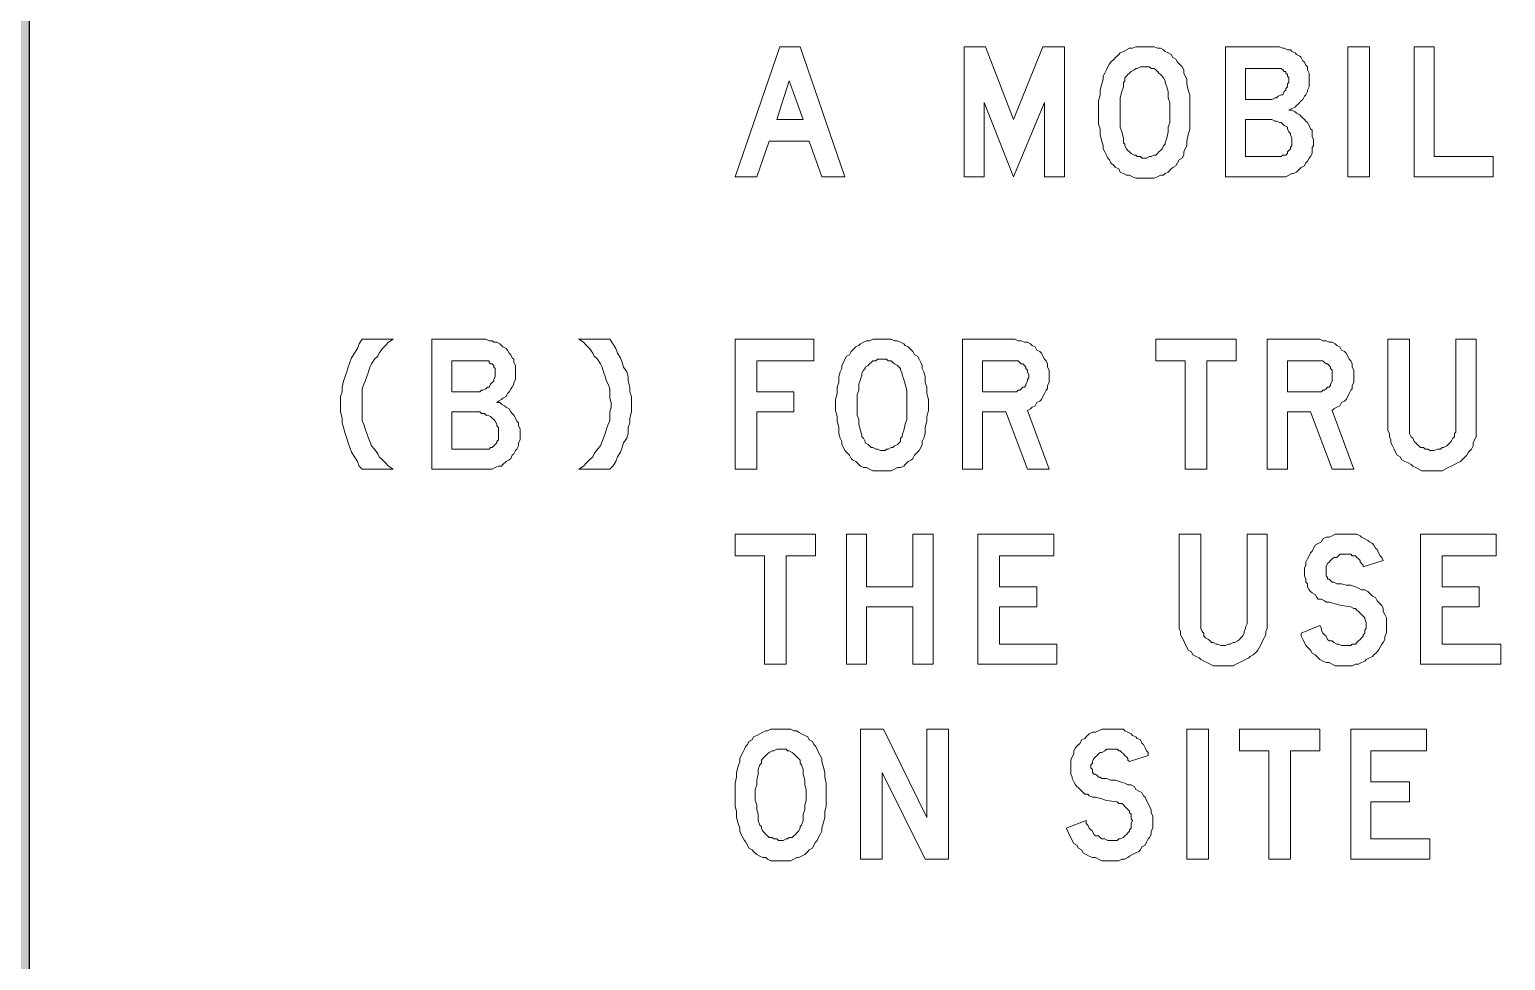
# Model space of a CAD drawing. Extents: x 171 to 1038, y -1303 to 275.
# Drawn here: x 194.08 to 239.48, y 184.53 to 213.16 of the extents above; entities that cross this region are included whole.
import ezdxf

# ---------------------------------------------------------------- set-up
doc = ezdxf.new("R2010")
doc.units = 0
doc.header["$LTSCALE"] = 12
doc.header["$MEASUREMENT"] = 0
doc.layers.get('0').update_dxf_attribs({"linetype": 'CONTINUOUS'})
doc.layers.add('L25', color=1, linetype='CONTINUOUS')
doc.layers.add('L35', color=3, linetype='CONTINUOUS')

msp = doc.modelspace()

# ---------------------------------------------------------------- hatches: boundary and pattern name
at = {"layer": 'L25'}
h = msp.add_hatch(color=256, dxfattribs=at)
edge = h.paths.add_edge_path(flags=16)
edge.add_line((333.08, 141.06), (203.08, 141.06))
edge.add_arc((203.08, 150.06), 9, 180, 270, ccw=False)
edge.add_line((194.08, 150.06), (194.08, 265.06))
edge.add_arc((203.08, 265.06), 9, 90, 180, ccw=False)
edge.add_line((203.08, 274.06), (333.08, 274.06))
edge.add_arc((333.08, 265.06), 9, 0, 90, ccw=False)
edge.add_line((342.08, 265.06), (342.08, 150.06))
edge.add_arc((333.08, 150.06), 9, -90, 0, ccw=False)
edge = h.paths.add_edge_path()
edge.add_line((333.08, 140.06), (203.08, 140.06))
edge.add_arc((203.08, 150.06), 10, 180, 270, ccw=False)
edge.add_line((193.08, 150.06), (193.08, 265.06))
edge.add_arc((203.08, 265.06), 10, 90, 180, ccw=False)
edge.add_line((203.08, 275.06), (333.08, 275.06))
edge.add_arc((333.08, 265.06), 10, 0, 90, ccw=False)
edge.add_line((343.08, 265.06), (343.08, 150.06))
edge.add_arc((333.08, 150.06), 10, -90, 0, ccw=False)

# ---------------------------------------------------------------- linework, layer by layer
at = {"color": 3, "lineweight": 0}
for points in [[(215.781, 208.636), (217.161, 212.634), (217.78, 212.634), (219.16, 208.636), (218.446, 208.636), (218.066, 209.731), (216.828, 209.731), (216.448, 208.636), (215.781, 208.636), (215.781, 208.636)], [(222.825, 212.634), (223.491, 212.634), (224.348, 210.397), (225.252, 212.634), (225.919, 212.634), (225.919, 208.636), (225.3, 208.636), (225.3, 210.92), (224.348, 208.636), (223.444, 210.92), (223.444, 208.636), (222.825, 208.636), (222.825, 212.634), (222.825, 212.634)], [(228.394, 212.634), (228.299, 212.634), (228.203, 212.634), (228.108, 212.634), (228.013, 212.586), (227.918, 212.586), (227.823, 212.539), (227.727, 212.491), (227.632, 212.443), (227.585, 212.396), (227.489, 212.301), (227.442, 212.253), (227.347, 212.158), (227.299, 212.11), (227.251, 212.015), (227.204, 211.92), (227.156, 211.825), (227.109, 211.73), (227.109, 211.634)], [(229.679, 211.634), (229.631, 211.73), (229.584, 211.825), (229.584, 211.92), (229.536, 212.015), (229.441, 212.11), (229.393, 212.158), (229.346, 212.253), (229.25, 212.301), (229.203, 212.396), (229.108, 212.443), (229.012, 212.491), (228.965, 212.539), (228.87, 212.586), (228.774, 212.586), (228.679, 212.634), (228.584, 212.634), (228.489, 212.634), (228.394, 212.634)], [(230.869, 212.634), (232.439, 212.634)], [(230.869, 212.634), (230.869, 208.636), (232.439, 208.636), (232.534, 208.636), (232.63, 208.636), (232.725, 208.636), (232.82, 208.683), (232.915, 208.731), (232.963, 208.731), (233.058, 208.779), (233.153, 208.874), (233.201, 208.921), (233.296, 208.969), (233.344, 209.064), (233.391, 209.112), (233.439, 209.207), (233.486, 209.255), (233.534, 209.35), (233.534, 209.445), (233.534, 209.54), (233.581, 209.588), (233.581, 209.683), (233.581, 209.778), (233.534, 209.873), (233.534, 209.969), (233.534, 210.064), (233.486, 210.111), (233.439, 210.207), (233.391, 210.302), (233.344, 210.349), (233.296, 210.397), (233.201, 210.492), (233.153, 210.54), (233.058, 210.587), (233.01, 210.635), (232.915, 210.682), (232.82, 210.682)], [(233.248, 212.205), (233.201, 212.301), (233.153, 212.348), (233.058, 212.396), (233.01, 212.443), (232.915, 212.491), (232.868, 212.539), (232.772, 212.539), (232.677, 212.586), (232.63, 212.586), (232.534, 212.634), (232.439, 212.634)], [(234.629, 212.634), (235.295, 212.634), (235.295, 208.636), (234.629, 208.636), (234.629, 212.634), (234.629, 212.634)], [(236.675, 212.634), (237.294, 212.634), (237.294, 209.255), (239.102, 209.255), (239.102, 208.636), (236.675, 208.636), (236.675, 212.634), (236.675, 212.634)], [(233.248, 211.016), (233.296, 211.111), (233.344, 211.158), (233.391, 211.254), (233.391, 211.301), (233.439, 211.396), (233.439, 211.492), (233.439, 211.587), (233.439, 211.682), (233.439, 211.73), (233.439, 211.825), (233.391, 211.92), (233.391, 212.015), (233.344, 212.063), (233.296, 212.158), (233.248, 212.205)], [(227.109, 211.634), (227.061, 211.492), (227.013, 211.301), (227.013, 211.158), (226.966, 210.968), (226.966, 210.778), (226.966, 210.635), (226.966, 210.444), (226.966, 210.254), (227.013, 210.111), (227.013, 209.921), (227.061, 209.731), (227.109, 209.588)], [(228.394, 212.015), (228.299, 212.015), (228.251, 212.015), (228.156, 211.967), (228.108, 211.967), (228.061, 211.92), (227.965, 211.872), (227.918, 211.825), (227.87, 211.777), (227.823, 211.73), (227.775, 211.682), (227.775, 211.587), (227.727, 211.539)], [(229.012, 211.539), (229.012, 211.587), (228.965, 211.682), (228.917, 211.73), (228.87, 211.777), (228.822, 211.825), (228.774, 211.872), (228.727, 211.92), (228.679, 211.967), (228.584, 211.967), (228.536, 212.015), (228.441, 212.015), (228.394, 212.015)], [(229.679, 209.588), (229.679, 209.731), (229.726, 209.921), (229.774, 210.111), (229.774, 210.254), (229.774, 210.444), (229.774, 210.635), (229.774, 210.778), (229.774, 210.968), (229.774, 211.158), (229.726, 211.301), (229.679, 211.492), (229.679, 211.634)], [(217.875, 210.397), (217.066, 210.397), (217.447, 211.587), (217.875, 210.397), (217.875, 210.397)], [(227.727, 211.539), (227.727, 211.396), (227.68, 211.254), (227.632, 211.063), (227.632, 210.92), (227.632, 210.778), (227.632, 210.635), (227.632, 210.444), (227.632, 210.302), (227.632, 210.159), (227.68, 210.016), (227.727, 209.826), (227.727, 209.683)], [(229.012, 209.683), (229.06, 209.826), (229.108, 210.016), (229.108, 210.159), (229.155, 210.302), (229.155, 210.444), (229.155, 210.635), (229.155, 210.778), (229.155, 210.92), (229.108, 211.063), (229.108, 211.254), (229.06, 211.396), (229.012, 211.539)], [(232.82, 210.682), (232.915, 210.73), (233.01, 210.778), (233.058, 210.825), (233.106, 210.873), (233.201, 210.968), (233.248, 211.016)], [(231.487, 210.397), (232.249, 210.397)], [(232.487, 209.255), (231.487, 209.255), (231.487, 210.397)], [(232.915, 209.683), (232.915, 209.778), (232.915, 209.826), (232.868, 209.921), (232.868, 209.969), (232.82, 210.016), (232.772, 210.111), (232.772, 210.159), (232.677, 210.207), (232.63, 210.254), (232.582, 210.302), (232.534, 210.302), (232.439, 210.349), (232.392, 210.349), (232.296, 210.397), (232.249, 210.397)], [(227.109, 209.588), (227.109, 209.493), (227.156, 209.397), (227.204, 209.302), (227.251, 209.207), (227.299, 209.159), (227.347, 209.064), (227.442, 208.969), (227.489, 208.921), (227.585, 208.874), (227.632, 208.779), (227.727, 208.731), (227.823, 208.683), (227.918, 208.683), (228.013, 208.636), (228.108, 208.588), (228.203, 208.588), (228.299, 208.588), (228.394, 208.588)], [(227.727, 209.683), (227.775, 209.635), (227.775, 209.588), (227.823, 209.493), (227.87, 209.445), (227.918, 209.397), (227.965, 209.35), (228.061, 209.302), (228.108, 209.302), (228.156, 209.255), (228.251, 209.255), (228.299, 209.207), (228.394, 209.207)], [(228.394, 209.207), (228.441, 209.207), (228.536, 209.255), (228.584, 209.255), (228.679, 209.302), (228.727, 209.302), (228.774, 209.35), (228.822, 209.397), (228.87, 209.445), (228.917, 209.493), (228.965, 209.588), (229.012, 209.635), (229.012, 209.683)], [(228.394, 208.588), (228.489, 208.588), (228.584, 208.588), (228.679, 208.588), (228.774, 208.636), (228.87, 208.683), (228.965, 208.683), (229.012, 208.731), (229.108, 208.779), (229.203, 208.874), (229.25, 208.921), (229.346, 208.969), (229.393, 209.064), (229.441, 209.159), (229.536, 209.207), (229.584, 209.302), (229.584, 209.397), (229.631, 209.493), (229.679, 209.588)], [(232.487, 209.255), (232.534, 209.255), (232.582, 209.255), (232.63, 209.302), (232.725, 209.302), (232.772, 209.35), (232.772, 209.397), (232.82, 209.445), (232.868, 209.493), (232.868, 209.54), (232.915, 209.588), (232.915, 209.635), (232.915, 209.683)], [(205.263, 203.638), (204.311, 203.638), (204.216, 203.496), (204.168, 203.353), (204.073, 203.21), (203.978, 203.067), (203.93, 202.925), (203.883, 202.782), (203.835, 202.639), (203.787, 202.496), (203.74, 202.353), (203.692, 202.163), (203.692, 202.02), (203.645, 201.877), (203.645, 201.687), (203.645, 201.544), (203.645, 201.402), (203.692, 201.211), (203.692, 201.068), (203.74, 200.926), (203.787, 200.735), (203.835, 200.592), (203.883, 200.45), (203.93, 200.307), (203.978, 200.164), (204.073, 200.021), (204.168, 199.879), (204.216, 199.736), (204.311, 199.641)], [(205.263, 203.638), (205.12, 203.543), (205.025, 203.448), (204.93, 203.353), (204.835, 203.21), (204.787, 203.115), (204.692, 203.02), (204.597, 202.877), (204.549, 202.782), (204.501, 202.639), (204.454, 202.496), (204.406, 202.353), (204.359, 202.258), (204.311, 202.115), (204.311, 201.973), (204.311, 201.83), (204.311, 201.687), (204.311, 201.544), (204.311, 201.402), (204.311, 201.259), (204.311, 201.116), (204.359, 201.021), (204.406, 200.878), (204.454, 200.735), (204.501, 200.592), (204.549, 200.497), (204.597, 200.354), (204.692, 200.259), (204.787, 200.117), (204.835, 200.021), (204.93, 199.926), (205.025, 199.831), (205.12, 199.736), (205.263, 199.641)], [(206.453, 203.638), (208.023, 203.638)], [(206.453, 203.638), (206.453, 199.641), (208.023, 199.641), (208.119, 199.641), (208.214, 199.641), (208.309, 199.641), (208.404, 199.688), (208.499, 199.736), (208.594, 199.736), (208.642, 199.783), (208.737, 199.879), (208.832, 199.926), (208.88, 199.974), (208.928, 200.069), (208.975, 200.117), (209.023, 200.212), (209.07, 200.259), (209.118, 200.354), (209.118, 200.45), (209.166, 200.545), (209.166, 200.592), (209.166, 200.688), (209.166, 200.783), (209.166, 200.878), (209.118, 200.973), (209.118, 201.068), (209.07, 201.116), (209.023, 201.211), (208.975, 201.306), (208.928, 201.354), (208.88, 201.402), (208.832, 201.497), (208.737, 201.544), (208.69, 201.592), (208.594, 201.64), (208.547, 201.687), (208.452, 201.687)], [(208.832, 203.21), (208.785, 203.305), (208.737, 203.353), (208.642, 203.401), (208.594, 203.448), (208.547, 203.496), (208.452, 203.543), (208.356, 203.543), (208.309, 203.591), (208.214, 203.591), (208.119, 203.638), (208.023, 203.638)], [(211.926, 199.641), (210.974, 199.641), (211.117, 199.736), (211.212, 199.831), (211.307, 199.926), (211.403, 200.021), (211.45, 200.117), (211.545, 200.259), (211.64, 200.354), (211.688, 200.497), (211.736, 200.592), (211.783, 200.735), (211.831, 200.878), (211.878, 201.021), (211.926, 201.116), (211.926, 201.259), (211.926, 201.402), (211.974, 201.544), (211.974, 201.687), (211.926, 201.83), (211.926, 201.973), (211.926, 202.115), (211.878, 202.258), (211.831, 202.353), (211.783, 202.496), (211.736, 202.639), (211.688, 202.782), (211.64, 202.877), (211.545, 203.02), (211.45, 203.115), (211.403, 203.21), (211.307, 203.353), (211.212, 203.448), (211.117, 203.543), (210.974, 203.638), (211.926, 203.638)], [(211.926, 199.641), (212.021, 199.736), (212.116, 199.879), (212.164, 200.021), (212.259, 200.164), (212.307, 200.307), (212.354, 200.45), (212.45, 200.592), (212.497, 200.735), (212.497, 200.926), (212.545, 201.068), (212.545, 201.211), (212.592, 201.402), (212.592, 201.544), (212.592, 201.687), (212.592, 201.877), (212.545, 202.02), (212.545, 202.163), (212.497, 202.353), (212.497, 202.496), (212.45, 202.639), (212.354, 202.782), (212.307, 202.925), (212.259, 203.067), (212.164, 203.21), (212.116, 203.353), (212.021, 203.496), (211.926, 203.638)], [(215.781, 203.638), (218.209, 203.638), (218.209, 202.972), (216.448, 202.972), (216.448, 202.02), (217.59, 202.02), (217.59, 201.402), (216.448, 201.402), (216.448, 199.641), (215.781, 199.641), (215.781, 203.638), (215.781, 203.638)], [(220.303, 203.638), (220.207, 203.638), (220.112, 203.638), (220.017, 203.638), (219.922, 203.591), (219.827, 203.591), (219.732, 203.543), (219.636, 203.496), (219.589, 203.448), (219.494, 203.401), (219.398, 203.305), (219.351, 203.258), (219.303, 203.163), (219.208, 203.115), (219.16, 203.02), (219.113, 202.925), (219.065, 202.829), (219.065, 202.734), (219.018, 202.639)], [(221.588, 202.639), (221.54, 202.734), (221.54, 202.829), (221.493, 202.925), (221.445, 203.02), (221.397, 203.115), (221.302, 203.163), (221.255, 203.258), (221.207, 203.305), (221.112, 203.401), (221.017, 203.448), (220.969, 203.496), (220.874, 203.543), (220.779, 203.591), (220.683, 203.591), (220.588, 203.638), (220.493, 203.638), (220.398, 203.638), (220.303, 203.638)], [(222.778, 203.638), (224.348, 203.638)], [(224.777, 201.449), (225.443, 199.641), (224.777, 199.641), (224.11, 201.402), (223.396, 201.402), (223.396, 199.641), (222.778, 199.641), (222.778, 203.638)], [(225.443, 202.496), (225.443, 202.591), (225.443, 202.687), (225.395, 202.782), (225.395, 202.877), (225.348, 202.972), (225.3, 203.02), (225.252, 203.115), (225.205, 203.21), (225.157, 203.258), (225.062, 203.305), (225.015, 203.401), (224.919, 203.448), (224.872, 203.496), (224.777, 203.543), (224.681, 203.543), (224.586, 203.591), (224.491, 203.591), (224.396, 203.638), (224.348, 203.638)], [(228.727, 203.638), (228.727, 202.972), (229.631, 202.972), (229.631, 199.641), (230.297, 199.641), (230.297, 202.972), (231.202, 202.972), (231.202, 203.638), (228.727, 203.638), (228.727, 203.638)], [(232.154, 203.638), (233.677, 203.638)], [(234.153, 201.449), (234.819, 199.641), (234.153, 199.641), (233.486, 201.402), (232.772, 201.402), (232.772, 199.641), (232.154, 199.641), (232.154, 203.638)], [(234.819, 202.496), (234.819, 202.591), (234.819, 202.687), (234.771, 202.782), (234.771, 202.877), (234.724, 202.972), (234.676, 203.02), (234.629, 203.115), (234.581, 203.21), (234.533, 203.258), (234.438, 203.305), (234.391, 203.401), (234.295, 203.448), (234.248, 203.496), (234.153, 203.543), (234.057, 203.543), (233.962, 203.591), (233.867, 203.591), (233.772, 203.638), (233.677, 203.638)], [(235.866, 203.638), (236.532, 203.638), (236.532, 200.926), (236.532, 200.878), (236.532, 200.783), (236.532, 200.735), (236.58, 200.64), (236.628, 200.592), (236.675, 200.497), (236.723, 200.45), (236.77, 200.402), (236.818, 200.354), (236.865, 200.307), (236.961, 200.307), (237.008, 200.259), (237.103, 200.259), (237.151, 200.212), (237.246, 200.212), (237.294, 200.212), (237.389, 200.259), (237.484, 200.259), (237.532, 200.307), (237.579, 200.307), (237.675, 200.354), (237.722, 200.402), (237.77, 200.45), (237.817, 200.497), (237.865, 200.592), (237.913, 200.64), (237.913, 200.735), (237.96, 200.783), (237.96, 200.878), (237.96, 200.926), (237.96, 203.638), (238.579, 203.638), (238.579, 200.926)], [(235.866, 200.926), (235.866, 203.638)], [(207.071, 202.972), (208.023, 202.972)], [(207.833, 202.02), (207.071, 202.02), (207.071, 202.972)], [(208.404, 202.639), (208.404, 202.687), (208.404, 202.734), (208.356, 202.782), (208.356, 202.829), (208.309, 202.877), (208.261, 202.877), (208.214, 202.925), (208.214, 202.972), (208.166, 202.972), (208.071, 202.972), (208.023, 202.972)], [(208.832, 202.02), (208.88, 202.115), (208.928, 202.163), (208.975, 202.258), (208.975, 202.306), (209.023, 202.401), (209.023, 202.496), (209.023, 202.591), (209.023, 202.687), (209.023, 202.734), (209.023, 202.829), (208.975, 202.925), (208.975, 203.02), (208.928, 203.067), (208.88, 203.163), (208.832, 203.21)], [(220.303, 203.02), (220.255, 203.02), (220.16, 203.02), (220.112, 202.972), (220.017, 202.972), (219.97, 202.925), (219.922, 202.877), (219.874, 202.829), (219.779, 202.782), (219.779, 202.734), (219.732, 202.687), (219.684, 202.591), (219.684, 202.544)], [(220.921, 202.544), (220.921, 202.591), (220.874, 202.687), (220.874, 202.734), (220.826, 202.782), (220.779, 202.829), (220.683, 202.877), (220.636, 202.925), (220.588, 202.972), (220.493, 202.972), (220.445, 203.02), (220.398, 203.02), (220.303, 203.02)], [(223.396, 202.972), (224.348, 202.972)], [(224.348, 202.02), (223.396, 202.02), (223.396, 202.972)], [(224.824, 202.496), (224.824, 202.544), (224.777, 202.639), (224.777, 202.687), (224.729, 202.734), (224.729, 202.782), (224.681, 202.829), (224.634, 202.877), (224.586, 202.877), (224.539, 202.925), (224.491, 202.972), (224.443, 202.972), (224.396, 202.972), (224.348, 202.972)], [(232.772, 202.972), (233.677, 202.972)], [(233.677, 202.02), (232.772, 202.02), (232.772, 202.972)], [(234.153, 202.496), (234.153, 202.544), (234.153, 202.639), (234.153, 202.687), (234.105, 202.734), (234.105, 202.782), (234.057, 202.829), (234.01, 202.877), (233.962, 202.877), (233.915, 202.925), (233.867, 202.972), (233.819, 202.972), (233.772, 202.972), (233.677, 202.972)], [(207.833, 202.02), (207.928, 202.02), (207.976, 202.068), (208.023, 202.068), (208.119, 202.115), (208.166, 202.163), (208.214, 202.163), (208.261, 202.258), (208.309, 202.306), (208.356, 202.353), (208.356, 202.401), (208.404, 202.496), (208.404, 202.544), (208.404, 202.639)], [(219.018, 202.639), (218.97, 202.496), (218.97, 202.306), (218.922, 202.163), (218.922, 201.973), (218.875, 201.782), (218.875, 201.64), (218.875, 201.449), (218.922, 201.259), (218.922, 201.116), (218.97, 200.926), (218.97, 200.735), (219.018, 200.592)], [(219.684, 202.544), (219.636, 202.401), (219.589, 202.258), (219.589, 202.068), (219.541, 201.925), (219.541, 201.782), (219.541, 201.64), (219.541, 201.449), (219.541, 201.306), (219.589, 201.164), (219.589, 201.021), (219.636, 200.83), (219.684, 200.688)], [(220.921, 200.688), (220.969, 200.83), (221.017, 201.021), (221.064, 201.164), (221.064, 201.306), (221.064, 201.449), (221.064, 201.64), (221.064, 201.782), (221.064, 201.925), (221.064, 202.068), (221.017, 202.258), (220.969, 202.401), (220.921, 202.544)], [(221.588, 200.592), (221.635, 200.735), (221.635, 200.926), (221.683, 201.116), (221.683, 201.259), (221.73, 201.449), (221.73, 201.64), (221.73, 201.782), (221.683, 201.973), (221.683, 202.163), (221.635, 202.306), (221.635, 202.496), (221.588, 202.639)], [(224.348, 202.02), (224.396, 202.02), (224.443, 202.02), (224.491, 202.068), (224.539, 202.068), (224.586, 202.115), (224.634, 202.163), (224.681, 202.163), (224.729, 202.211), (224.729, 202.258), (224.777, 202.353), (224.777, 202.401), (224.824, 202.449), (224.824, 202.496)], [(224.777, 201.449), (224.872, 201.497), (224.919, 201.544), (225.015, 201.592), (225.062, 201.687), (225.157, 201.735), (225.205, 201.782), (225.252, 201.877), (225.3, 201.973), (225.348, 202.068), (225.395, 202.115), (225.395, 202.211), (225.443, 202.306), (225.443, 202.401), (225.443, 202.496)], [(233.677, 202.02), (233.772, 202.02), (233.819, 202.02), (233.867, 202.068), (233.915, 202.068), (233.962, 202.115), (234.01, 202.163), (234.057, 202.163), (234.105, 202.211), (234.105, 202.258), (234.153, 202.353), (234.153, 202.401), (234.153, 202.449), (234.153, 202.496)], [(234.153, 201.449), (234.2, 201.497), (234.295, 201.544), (234.391, 201.592), (234.438, 201.687), (234.533, 201.735), (234.581, 201.782), (234.629, 201.877), (234.676, 201.973), (234.724, 202.068), (234.771, 202.115), (234.771, 202.211), (234.819, 202.306), (234.819, 202.401), (234.819, 202.496)], [(208.452, 201.687), (208.499, 201.735), (208.594, 201.782), (208.642, 201.83), (208.737, 201.877), (208.785, 201.973), (208.832, 202.02)], [(207.071, 201.402), (207.833, 201.402)], [(208.071, 200.259), (207.071, 200.259), (207.071, 201.402)], [(208.499, 200.688), (208.499, 200.783), (208.499, 200.83), (208.499, 200.926), (208.452, 200.973), (208.452, 201.021), (208.404, 201.116), (208.356, 201.164), (208.309, 201.211), (208.261, 201.259), (208.166, 201.306), (208.119, 201.306), (208.071, 201.354), (207.976, 201.354), (207.928, 201.402), (207.833, 201.402)], [(235.866, 200.926), (235.866, 200.83), (235.914, 200.735), (235.914, 200.64), (235.961, 200.545), (235.961, 200.45), (236.009, 200.354), (236.056, 200.259), (236.104, 200.164), (236.152, 200.069), (236.247, 200.021), (236.294, 199.926), (236.39, 199.879), (236.485, 199.831), (236.58, 199.783), (236.628, 199.736), (236.723, 199.688), (236.818, 199.641), (236.913, 199.593), (237.056, 199.593), (237.151, 199.593), (237.246, 199.593)], [(237.246, 199.593), (237.341, 199.593), (237.437, 199.593), (237.532, 199.593), (237.627, 199.641), (237.722, 199.688), (237.817, 199.736), (237.913, 199.783), (238.008, 199.831), (238.103, 199.879), (238.151, 199.926), (238.246, 200.021), (238.293, 200.069), (238.341, 200.164), (238.436, 200.259), (238.484, 200.354), (238.484, 200.45), (238.531, 200.545), (238.579, 200.64), (238.579, 200.735), (238.579, 200.83), (238.579, 200.926)], [(208.071, 200.259), (208.119, 200.259), (208.214, 200.259), (208.261, 200.307), (208.309, 200.307), (208.356, 200.354), (208.404, 200.402), (208.452, 200.45), (208.452, 200.497), (208.499, 200.545), (208.499, 200.592), (208.499, 200.64), (208.499, 200.688)], [(219.018, 200.592), (219.065, 200.497), (219.065, 200.402), (219.113, 200.307), (219.16, 200.212), (219.208, 200.164), (219.303, 200.069), (219.351, 199.974), (219.398, 199.926), (219.494, 199.879), (219.589, 199.783), (219.636, 199.736), (219.732, 199.688), (219.827, 199.688), (219.922, 199.641), (220.017, 199.593), (220.112, 199.593), (220.207, 199.593), (220.303, 199.593)], [(219.684, 200.688), (219.684, 200.64), (219.732, 200.592), (219.779, 200.497), (219.779, 200.45), (219.874, 200.402), (219.922, 200.354), (219.97, 200.307), (220.017, 200.307), (220.112, 200.259), (220.16, 200.259), (220.255, 200.212), (220.303, 200.212)], [(220.303, 200.212), (220.398, 200.212), (220.445, 200.259), (220.493, 200.259), (220.588, 200.307), (220.636, 200.307), (220.683, 200.354), (220.779, 200.402), (220.826, 200.45), (220.874, 200.497), (220.874, 200.592), (220.921, 200.64), (220.921, 200.688)], [(220.303, 199.593), (220.398, 199.593), (220.493, 199.593), (220.588, 199.593), (220.683, 199.641), (220.779, 199.688), (220.874, 199.688), (220.969, 199.736), (221.017, 199.783), (221.112, 199.879), (221.207, 199.926), (221.255, 199.974), (221.302, 200.069), (221.397, 200.164), (221.445, 200.212), (221.493, 200.307), (221.54, 200.402), (221.54, 200.497), (221.588, 200.592)], [(204.311, 199.641), (205.263, 199.641)], [(215.781, 197.642), (215.781, 196.975), (216.685, 196.975), (216.685, 193.644), (217.352, 193.644), (217.352, 196.975), (218.256, 196.975), (218.256, 197.642), (215.781, 197.642), (215.781, 197.642)], [(219.208, 197.642), (219.827, 197.642), (219.827, 196.023), (221.255, 196.023), (221.255, 197.642), (221.873, 197.642), (221.873, 193.644), (221.255, 193.644), (221.255, 195.405), (219.827, 195.405), (219.827, 193.644), (219.208, 193.644), (219.208, 197.642), (219.208, 197.642)], [(223.254, 197.642), (225.586, 197.642), (225.586, 196.975), (223.92, 196.975), (223.92, 196.023), (225.062, 196.023), (225.062, 195.405), (223.92, 195.405), (223.92, 194.262), (225.681, 194.262), (225.681, 193.644), (223.254, 193.644), (223.254, 197.642), (223.254, 197.642)], [(229.441, 197.642), (230.107, 197.642), (230.107, 194.929), (230.107, 194.881), (230.107, 194.786), (230.107, 194.738), (230.155, 194.643), (230.202, 194.596), (230.202, 194.5), (230.25, 194.453), (230.345, 194.405), (230.393, 194.358), (230.44, 194.31), (230.488, 194.31), (230.583, 194.262), (230.631, 194.262), (230.726, 194.215), (230.821, 194.215), (230.869, 194.215), (230.964, 194.262), (231.011, 194.262), (231.107, 194.31), (231.154, 194.31), (231.249, 194.358), (231.297, 194.405), (231.345, 194.453), (231.392, 194.5), (231.44, 194.596), (231.44, 194.643), (231.487, 194.738), (231.487, 194.786), (231.535, 194.881), (231.535, 194.929), (231.535, 197.642), (232.154, 197.642), (232.154, 194.929)], [(229.441, 194.929), (229.441, 197.642)], [(234.533, 197.642), (234.438, 197.642), (234.343, 197.642), (234.248, 197.642), (234.153, 197.594), (234.057, 197.546), (233.962, 197.546), (233.867, 197.499), (233.819, 197.404), (233.724, 197.356), (233.629, 197.308), (233.581, 197.213), (233.534, 197.118), (233.486, 197.07), (233.439, 196.975), (233.391, 196.88), (233.344, 196.785), (233.344, 196.69), (233.296, 196.595), (233.296, 196.499), (233.296, 196.404), (233.296, 196.357), (233.344, 196.261), (233.344, 196.166), (233.391, 196.119), (233.391, 196.023), (233.439, 195.928), (233.486, 195.881), (233.534, 195.833), (233.629, 195.785), (233.677, 195.69), (233.724, 195.643), (233.819, 195.643), (233.915, 195.595), (233.962, 195.547), (234.057, 195.547)], [(235.105, 196.642), (235.723, 196.832), (235.676, 196.928), (235.628, 196.975), (235.58, 197.07), (235.533, 197.166), (235.485, 197.213), (235.438, 197.308), (235.39, 197.356), (235.295, 197.404), (235.247, 197.451), (235.152, 197.499), (235.057, 197.546), (235.009, 197.594), (234.914, 197.642), (234.819, 197.642), (234.724, 197.642), (234.629, 197.642), (234.533, 197.642)], [(236.865, 197.642), (239.198, 197.642), (239.198, 196.975), (237.532, 196.975), (237.532, 196.023), (238.674, 196.023), (238.674, 195.405), (237.532, 195.405), (237.532, 194.262), (239.34, 194.262), (239.34, 193.644), (236.865, 193.644), (236.865, 197.642), (236.865, 197.642)], [(234.533, 197.023), (234.486, 197.023), (234.391, 197.023), (234.343, 196.975), (234.295, 196.928), (234.2, 196.928), (234.153, 196.88), (234.105, 196.832), (234.057, 196.785), (234.01, 196.737), (233.962, 196.642)], [(233.962, 196.642), (233.962, 196.595), (233.962, 196.547), (233.962, 196.499), (233.962, 196.452), (233.962, 196.404), (233.962, 196.357), (234.01, 196.309), (234.01, 196.261), (234.057, 196.261), (234.105, 196.214), (234.153, 196.166)], [(235.105, 196.642), (235.105, 196.69), (235.057, 196.737), (235.009, 196.785), (235.009, 196.832), (234.962, 196.88), (234.914, 196.928), (234.867, 196.975), (234.771, 196.975), (234.724, 197.023), (234.676, 197.023), (234.629, 197.023), (234.533, 197.023)], [(234.153, 196.166), (234.2, 196.166), (234.295, 196.119), (234.343, 196.119), (234.438, 196.119)], [(233.772, 194.834), (233.201, 194.596), (233.201, 194.5), (233.248, 194.405), (233.296, 194.31), (233.344, 194.215), (233.439, 194.12), (233.486, 194.072), (233.534, 193.977), (233.629, 193.929), (233.724, 193.834), (233.772, 193.786), (233.867, 193.739), (233.962, 193.691), (234.057, 193.691), (234.153, 193.644), (234.248, 193.596), (234.343, 193.596), (234.486, 193.596), (234.581, 193.596), (234.676, 193.596), (234.771, 193.596), (234.867, 193.644), (234.962, 193.644), (235.057, 193.691), (235.152, 193.739), (235.2, 193.786), (235.295, 193.834), (235.39, 193.882), (235.438, 193.929), (235.533, 194.024), (235.58, 194.072), (235.628, 194.167), (235.676, 194.262), (235.723, 194.31), (235.771, 194.405), (235.771, 194.5), (235.818, 194.596), (235.818, 194.691), (235.818, 194.786), (235.818, 194.881), (235.818, 194.976), (235.818, 195.072), (235.771, 195.167), (235.723, 195.262), (235.723, 195.357), (235.676, 195.452), (235.58, 195.547), (235.533, 195.595), (235.485, 195.69), (235.39, 195.738), (235.342, 195.785), (235.247, 195.881), (235.152, 195.928), (235.057, 195.928), (234.962, 195.976), (234.867, 196.023), (234.724, 196.071), (234.581, 196.071), (234.438, 196.119)], [(234.438, 195.452), (234.248, 195.5), (234.057, 195.547)], [(234.438, 195.452), (234.724, 195.405)], [(235.2, 194.738), (235.2, 194.834), (235.2, 194.881), (235.2, 194.929), (235.152, 195.024), (235.152, 195.072), (235.105, 195.119), (235.057, 195.167), (235.009, 195.214), (234.962, 195.262), (234.914, 195.309), (234.867, 195.357), (234.819, 195.357), (234.724, 195.405)], [(229.441, 194.929), (229.441, 194.834), (229.441, 194.738), (229.488, 194.643), (229.488, 194.548), (229.536, 194.453), (229.584, 194.358), (229.631, 194.262), (229.679, 194.167), (229.726, 194.072), (229.822, 194.024), (229.869, 193.929), (229.964, 193.882), (230.06, 193.834), (230.107, 193.786), (230.202, 193.739), (230.297, 193.691), (230.393, 193.644), (230.488, 193.596), (230.583, 193.596), (230.678, 193.596), (230.821, 193.596)], [(230.821, 193.596), (230.916, 193.596), (231.011, 193.596), (231.107, 193.596), (231.202, 193.644), (231.297, 193.691), (231.392, 193.739), (231.487, 193.786), (231.583, 193.834), (231.63, 193.882), (231.725, 193.929), (231.82, 194.024), (231.868, 194.072), (231.916, 194.167), (231.963, 194.262), (232.011, 194.358), (232.058, 194.453), (232.106, 194.548), (232.106, 194.643), (232.154, 194.738), (232.154, 194.834), (232.154, 194.929)], [(233.772, 194.834), (233.819, 194.738), (233.819, 194.691), (233.867, 194.596), (233.915, 194.548), (233.962, 194.5), (234.01, 194.405), (234.057, 194.358), (234.153, 194.358), (234.2, 194.31), (234.295, 194.262), (234.343, 194.262), (234.438, 194.215), (234.486, 194.215), (234.581, 194.215), (234.676, 194.215)], [(234.676, 194.215), (234.724, 194.215), (234.771, 194.262), (234.867, 194.262), (234.914, 194.31), (234.962, 194.358), (235.009, 194.405), (235.057, 194.453), (235.105, 194.5), (235.105, 194.548), (235.152, 194.596), (235.152, 194.691), (235.2, 194.738)], [(217.209, 191.645), (217.066, 191.645), (216.971, 191.645), (216.876, 191.645), (216.781, 191.597), (216.733, 191.597), (216.638, 191.55), (216.543, 191.502), (216.448, 191.454), (216.352, 191.407), (216.305, 191.312), (216.21, 191.264), (216.162, 191.169), (216.114, 191.121), (216.067, 191.026), (216.019, 190.931), (215.972, 190.836), (215.924, 190.74), (215.924, 190.645)], [(218.446, 190.645), (218.446, 190.74), (218.399, 190.836), (218.351, 190.931), (218.304, 191.026), (218.256, 191.121), (218.209, 191.169), (218.161, 191.264), (218.066, 191.312), (218.018, 191.407), (217.923, 191.454), (217.828, 191.502), (217.733, 191.55), (217.685, 191.597), (217.59, 191.597), (217.495, 191.645), (217.399, 191.645), (217.304, 191.645), (217.209, 191.645)], [(219.636, 191.645), (220.35, 191.645), (221.683, 188.932), (221.683, 191.645), (222.349, 191.645), (222.349, 187.647), (221.635, 187.647), (220.303, 190.312), (220.303, 187.647), (219.636, 187.647), (219.636, 191.645), (219.636, 191.645)], [(227.347, 191.645), (227.251, 191.645), (227.156, 191.645), (227.061, 191.645), (226.966, 191.597), (226.871, 191.55), (226.775, 191.55), (226.68, 191.502), (226.585, 191.407), (226.538, 191.359), (226.442, 191.312), (226.395, 191.216), (226.3, 191.121), (226.252, 191.074), (226.204, 190.978), (226.204, 190.883), (226.157, 190.788), (226.109, 190.693), (226.109, 190.598), (226.109, 190.502), (226.109, 190.407), (226.109, 190.36), (226.109, 190.264), (226.157, 190.169), (226.157, 190.122), (226.204, 190.027), (226.252, 189.931), (226.3, 189.884), (226.347, 189.836), (226.395, 189.789), (226.49, 189.693), (226.538, 189.646), (226.633, 189.646), (226.68, 189.598), (226.775, 189.551), (226.871, 189.551)], [(227.918, 190.645), (228.489, 190.836), (228.489, 190.931), (228.441, 190.978), (228.394, 191.074), (228.346, 191.169), (228.299, 191.216), (228.251, 191.312), (228.156, 191.359), (228.108, 191.407), (228.013, 191.454), (227.965, 191.502), (227.87, 191.55), (227.775, 191.597), (227.727, 191.645), (227.632, 191.645), (227.537, 191.645), (227.442, 191.645), (227.347, 191.645)], [(229.679, 191.645), (230.345, 191.645), (230.345, 187.647), (229.679, 187.647), (229.679, 191.645), (229.679, 191.645)], [(231.297, 191.645), (231.297, 190.978), (232.201, 190.978), (232.201, 187.647), (232.868, 187.647), (232.868, 190.978), (233.772, 190.978), (233.772, 191.645), (231.297, 191.645), (231.297, 191.645)], [(234.724, 191.645), (237.056, 191.645), (237.056, 190.978), (235.342, 190.978), (235.342, 190.027), (236.532, 190.027), (236.532, 189.408), (235.342, 189.408), (235.342, 188.266), (237.151, 188.266), (237.151, 187.647), (234.724, 187.647), (234.724, 191.645), (234.724, 191.645)], [(217.209, 191.026), (217.114, 191.026), (217.066, 191.026), (216.971, 190.978), (216.923, 190.978), (216.828, 190.931), (216.781, 190.883), (216.733, 190.836), (216.685, 190.788), (216.638, 190.74), (216.59, 190.693), (216.59, 190.598), (216.543, 190.55)], [(217.828, 190.55), (217.78, 190.598), (217.78, 190.693), (217.733, 190.74), (217.685, 190.788), (217.637, 190.836), (217.59, 190.883), (217.542, 190.931), (217.447, 190.978), (217.399, 190.978), (217.352, 191.026), (217.257, 191.026), (217.209, 191.026)], [(227.347, 191.026), (227.299, 191.026), (227.204, 191.026), (227.156, 190.978), (227.061, 190.931), (227.013, 190.931), (226.966, 190.883), (226.918, 190.836), (226.871, 190.788), (226.823, 190.74), (226.775, 190.645)], [(227.918, 190.645), (227.87, 190.693), (227.87, 190.74), (227.823, 190.788), (227.775, 190.836), (227.727, 190.883), (227.68, 190.931), (227.632, 190.978), (227.585, 190.978), (227.537, 191.026), (227.489, 191.026), (227.394, 191.026), (227.347, 191.026)], [(215.924, 190.645), (215.876, 190.502), (215.829, 190.312), (215.829, 190.169), (215.781, 189.979), (215.781, 189.789), (215.781, 189.646), (215.781, 189.455), (215.781, 189.265), (215.829, 189.122), (215.829, 188.932), (215.876, 188.741), (215.924, 188.599)], [(216.543, 190.55), (216.495, 190.407), (216.495, 190.264), (216.448, 190.074), (216.448, 189.931), (216.4, 189.789), (216.4, 189.646), (216.4, 189.455), (216.448, 189.313), (216.448, 189.17), (216.495, 189.027), (216.495, 188.837), (216.543, 188.694)], [(217.828, 188.694), (217.875, 188.837), (217.875, 189.027), (217.923, 189.17), (217.923, 189.313), (217.971, 189.455), (217.971, 189.646), (217.971, 189.789), (217.923, 189.931), (217.923, 190.074), (217.875, 190.264), (217.875, 190.407), (217.828, 190.55)], [(218.446, 188.599), (218.494, 188.741), (218.542, 188.932), (218.542, 189.122), (218.589, 189.265), (218.589, 189.455), (218.589, 189.646), (218.589, 189.789), (218.589, 189.979), (218.542, 190.169), (218.542, 190.312), (218.494, 190.502), (218.446, 190.645)], [(226.775, 190.645), (226.775, 190.598), (226.728, 190.55), (226.728, 190.502), (226.728, 190.455), (226.775, 190.407), (226.775, 190.36), (226.775, 190.312), (226.823, 190.264), (226.871, 190.264), (226.918, 190.217), (226.966, 190.169)], [(226.585, 188.837), (225.966, 188.599), (226.014, 188.503), (226.062, 188.408), (226.109, 188.313), (226.157, 188.218), (226.204, 188.123), (226.3, 188.075), (226.347, 187.98), (226.442, 187.932), (226.49, 187.837), (226.585, 187.79), (226.68, 187.742), (226.775, 187.694), (226.871, 187.694), (226.966, 187.647), (227.061, 187.599), (227.156, 187.599), (227.251, 187.599), (227.347, 187.599), (227.489, 187.599), (227.585, 187.599), (227.68, 187.647), (227.775, 187.647), (227.87, 187.694), (227.918, 187.742), (228.013, 187.79), (228.108, 187.837), (228.203, 187.885), (228.251, 187.932), (228.299, 188.028), (228.394, 188.075), (228.441, 188.17), (228.489, 188.266), (228.536, 188.313), (228.584, 188.408), (228.584, 188.503), (228.632, 188.599), (228.632, 188.694), (228.632, 188.789), (228.632, 188.884), (228.632, 188.979), (228.584, 189.075), (228.584, 189.17), (228.536, 189.265), (228.489, 189.36), (228.441, 189.455), (228.394, 189.551), (228.346, 189.598), (228.299, 189.693), (228.203, 189.741), (228.108, 189.789), (228.061, 189.884), (227.965, 189.931), (227.87, 189.931), (227.775, 189.979), (227.632, 190.027), (227.489, 190.074), (227.347, 190.074), (227.204, 190.122)], [(226.966, 190.169), (227.013, 190.169), (227.061, 190.122), (227.156, 190.122), (227.204, 190.122)], [(227.204, 189.455), (227.061, 189.503), (226.871, 189.551)], [(227.204, 189.455), (227.537, 189.408)], [(227.965, 188.741), (228.013, 188.837), (227.965, 188.884), (227.965, 188.932), (227.965, 189.027), (227.918, 189.075), (227.918, 189.122), (227.87, 189.17), (227.823, 189.217), (227.775, 189.265), (227.727, 189.313), (227.68, 189.36), (227.585, 189.36), (227.537, 189.408)], [(215.924, 188.599), (215.924, 188.503), (215.972, 188.408), (216.019, 188.313), (216.067, 188.218), (216.114, 188.17), (216.162, 188.075), (216.21, 187.98), (216.305, 187.932), (216.352, 187.885), (216.448, 187.79), (216.543, 187.742), (216.638, 187.694), (216.733, 187.694), (216.781, 187.647), (216.876, 187.599), (216.971, 187.599), (217.066, 187.599), (217.209, 187.599)], [(216.543, 188.694), (216.59, 188.646), (216.59, 188.599), (216.638, 188.503), (216.685, 188.456), (216.733, 188.408), (216.781, 188.361), (216.828, 188.313), (216.923, 188.313), (216.971, 188.266), (217.066, 188.266), (217.114, 188.218), (217.209, 188.218)], [(217.209, 188.218), (217.257, 188.218), (217.352, 188.266), (217.399, 188.266), (217.447, 188.313), (217.542, 188.313), (217.59, 188.361), (217.637, 188.408), (217.685, 188.456), (217.733, 188.503), (217.78, 188.599), (217.78, 188.646), (217.828, 188.694)], [(217.209, 187.599), (217.304, 187.599), (217.399, 187.599), (217.495, 187.599), (217.59, 187.647), (217.685, 187.694), (217.733, 187.694), (217.828, 187.742), (217.923, 187.79), (218.018, 187.885), (218.066, 187.932), (218.161, 187.98), (218.209, 188.075), (218.256, 188.17), (218.304, 188.218), (218.351, 188.313), (218.399, 188.408), (218.446, 188.503), (218.446, 188.599)], [(226.585, 188.837), (226.585, 188.741), (226.633, 188.694), (226.68, 188.599), (226.728, 188.551), (226.775, 188.503), (226.823, 188.408), (226.871, 188.361), (226.966, 188.361), (227.013, 188.313), (227.061, 188.266), (227.156, 188.266), (227.251, 188.218), (227.299, 188.218), (227.394, 188.218), (227.489, 188.218)], [(227.489, 188.218), (227.537, 188.218), (227.585, 188.266), (227.632, 188.266), (227.727, 188.313), (227.775, 188.361), (227.823, 188.408), (227.87, 188.456), (227.918, 188.503), (227.918, 188.551), (227.965, 188.599), (227.965, 188.694), (227.965, 188.741)]]:
    msp.add_lwpolyline(points, dxfattribs=at)
msp.add_lwpolyline([(231.487, 211.967), (231.487, 211.016), (232.249, 211.016), (232.296, 211.016), (232.392, 211.063), (232.439, 211.063), (232.487, 211.111), (232.582, 211.158), (232.63, 211.158), (232.677, 211.254), (232.725, 211.301), (232.725, 211.349), (232.772, 211.396), (232.772, 211.492), (232.82, 211.539), (232.82, 211.634), (232.82, 211.682), (232.772, 211.73), (232.772, 211.777), (232.725, 211.825), (232.725, 211.872), (232.677, 211.872), (232.63, 211.92), (232.582, 211.967), (232.534, 211.967), (232.487, 211.967), (232.439, 211.967)], close=True, dxfattribs=at)
at = {"layer": 'L35'}
msp.add_lwpolyline([(333.08, 141.06), (203.08, 141.06, -0.414214), (194.08, 150.06), (194.08, 265.06, -0.414214), (203.08, 274.06), (333.08, 274.06, -0.414214), (342.08, 265.06), (342.08, 150.06, -0.414214)], format="xyb", close=True, dxfattribs=at)

doc.saveas('drawing.dxf')
